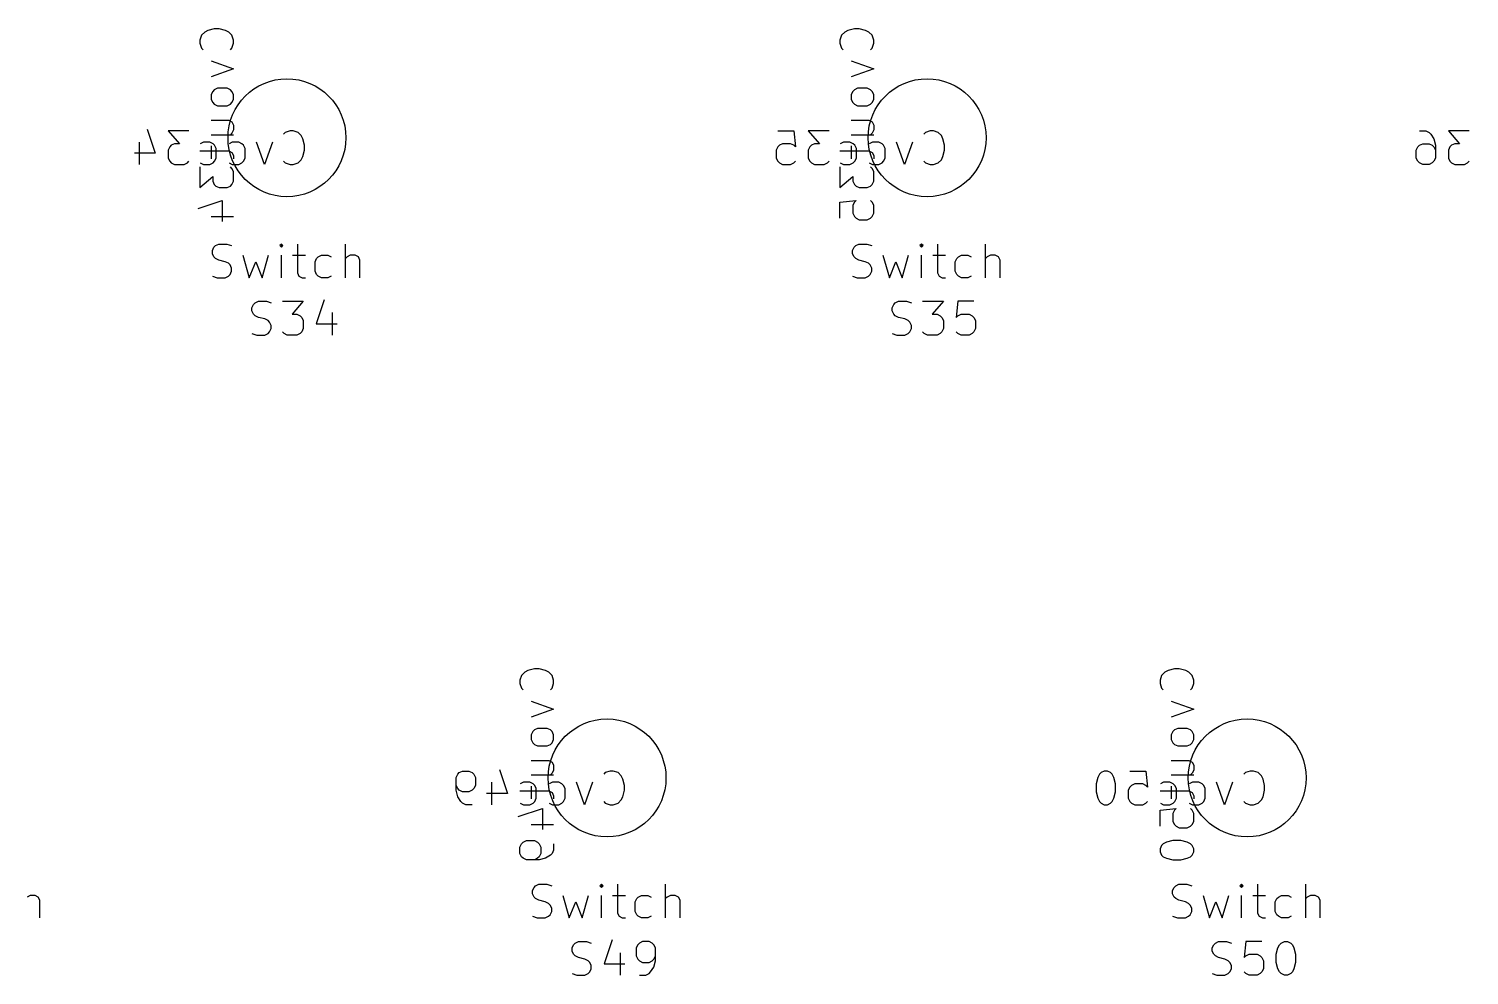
# Model space of a CAD drawing. Extents: x -8 to 301, y -173 to 11.
# Drawn here: x 82.59 to 125.34, y -67.35 to -39.27 of the extents above; entities that cross this region are included whole.
import ezdxf

# ---------------------------------------------------------------- set-up
doc = ezdxf.new("R2010")
doc.units = 0
doc.layers.add('BLACK', color=7, linetype='CONTINUOUS')

msp = doc.modelspace()

# ---------------------------------------------------------------- linework, layer by layer
at = {"layer": 'BLACK', "linetype": 'CONTINUOUS'}
for p, q in [((87.902914, -39.314284), (87.807676, -39.361903)), ((88.09339, -39.266665), (87.902914, -39.314284)), ((88.236247, -39.266665), (88.09339, -39.266665)), ((88.426723, -39.314284), (88.236247, -39.266665)), ((88.521961, -39.361903), (88.426723, -39.314284)), ((106.902914, -39.314284), (106.807676, -39.361903)), ((107.09339, -39.266665), (106.902914, -39.314284)), ((107.236247, -39.266665), (107.09339, -39.266665)), ((107.426723, -39.314284), (107.236247, -39.266665)), ((107.521961, -39.361903), (107.426723, -39.314284)), ((87.712438, -39.457141), (87.664819, -39.599998)), ((87.664819, -39.599998), (87.664819, -39.695236)), ((87.664819, -39.695236), (87.712438, -39.838093)), ((87.807676, -39.361903), (87.712438, -39.457141)), ((88.6172, -39.457141), (88.521961, -39.361903)), ((88.664819, -39.599998), (88.6172, -39.457141)), ((88.6172, -39.838093), (88.664819, -39.695236)), ((88.664819, -39.695236), (88.664819, -39.599998)), ((106.712438, -39.457141), (106.664819, -39.599998)), ((106.664819, -39.599998), (106.664819, -39.695236)), ((106.664819, -39.695236), (106.712438, -39.838093)), ((106.807676, -39.361903), (106.712438, -39.457141)), ((107.6172, -39.457141), (107.521961, -39.361903)), ((107.664819, -39.599998), (107.6172, -39.457141)), ((107.6172, -39.838093), (107.664819, -39.695236)), ((107.664819, -39.695236), (107.664819, -39.599998)), ((87.712438, -39.838093), (87.760057, -39.885712)), ((88.56958, -39.885712), (88.6172, -39.838093)), ((106.712438, -39.838093), (106.760057, -39.885712)), ((107.56958, -39.885712), (107.6172, -39.838093)), ((87.998152, -40.219046), (88.664819, -40.457141)), ((88.664819, -40.457141), (87.998152, -40.695236)), ((106.998152, -40.219046), (107.664819, -40.457141)), ((107.664819, -40.457141), (106.998152, -40.695236)), ((88.188628, -41.02857), (88.09339, -41.076189)), ((88.474342, -41.02857), (88.188628, -41.02857)), ((88.56958, -41.076189), (88.474342, -41.02857)), ((107.188628, -41.02857), (107.09339, -41.076189)), ((107.474342, -41.02857), (107.188628, -41.02857)), ((107.56958, -41.076189), (107.474342, -41.02857)), ((88.045771, -41.123808), (87.998152, -41.219046)), ((87.998152, -41.219046), (87.998152, -41.361903)), ((87.998152, -41.361903), (88.045771, -41.457141)), ((88.09339, -41.076189), (88.045771, -41.123808)), ((88.045771, -41.457141), (88.09339, -41.50476)), ((88.6172, -41.123808), (88.56958, -41.076189)), ((88.56958, -41.50476), (88.6172, -41.457141)), ((88.664819, -41.219046), (88.6172, -41.123808)), ((88.6172, -41.457141), (88.664819, -41.361903)), ((88.664819, -41.361903), (88.664819, -41.219046)), ((107.045771, -41.123808), (106.998152, -41.219046)), ((106.998152, -41.219046), (106.998152, -41.361903)), ((106.998152, -41.361903), (107.045771, -41.457141)), ((107.09339, -41.076189), (107.045771, -41.123808)), ((107.045771, -41.457141), (107.09339, -41.50476)), ((107.6172, -41.123808), (107.56958, -41.076189)), ((107.56958, -41.50476), (107.6172, -41.457141)), ((107.664819, -41.219046), (107.6172, -41.123808)), ((107.6172, -41.457141), (107.664819, -41.361903)), ((107.664819, -41.361903), (107.664819, -41.219046)), ((88.09339, -41.50476), (88.188628, -41.552379)), ((88.188628, -41.552379), (88.474342, -41.552379)), ((88.474342, -41.552379), (88.56958, -41.50476)), ((107.09339, -41.50476), (107.188628, -41.552379)), ((107.188628, -41.552379), (107.474342, -41.552379)), ((107.474342, -41.552379), (107.56958, -41.50476)), ((86.103332, -42.2472), (86.341427, -42.961485)), ((87.341427, -42.294819), (86.72238, -42.294819)), ((86.72238, -42.294819), (87.055713, -42.675771)), ((87.998152, -41.980951), (88.521961, -41.980951)), ((88.521961, -41.980951), (88.6172, -42.02857)), ((88.6172, -42.02857), (88.664819, -42.123808)), ((88.664819, -42.266665), (88.6172, -42.361903)), ((88.664819, -42.123808), (88.664819, -42.266665)), ((90.341428, -42.294819), (90.198571, -42.342438)), ((90.436666, -42.294819), (90.341428, -42.294819)), ((90.579523, -42.342438), (90.436666, -42.294819)), ((104.817618, -42.294819), (105.293808, -42.294819)), ((105.293808, -42.294819), (105.341427, -42.771009)), ((106.341427, -42.294819), (105.72238, -42.294819)), ((105.72238, -42.294819), (106.055713, -42.675771)), ((106.998152, -41.980951), (107.521961, -41.980951)), ((107.521961, -41.980951), (107.6172, -42.02857)), ((107.6172, -42.02857), (107.664819, -42.123808)), ((107.664819, -42.266665), (107.6172, -42.361903)), ((107.664819, -42.123808), (107.664819, -42.266665)), ((109.341428, -42.294819), (109.198571, -42.342438)), ((109.436666, -42.294819), (109.341428, -42.294819)), ((109.579523, -42.342438), (109.436666, -42.294819)), ((123.865237, -42.294819), (124.055713, -42.294819)), ((124.055713, -42.294819), (124.150951, -42.342438)), ((125.341427, -42.294819), (124.72238, -42.294819)), ((124.72238, -42.294819), (125.055713, -42.675771)), ((85.865237, -42.628152), (85.865237, -43.294819)), ((86.817618, -42.72339), (86.769999, -42.771009)), ((86.912856, -42.675771), (86.817618, -42.72339)), ((87.055713, -42.675771), (86.912856, -42.675771)), ((87.769999, -42.628152), (87.674761, -42.675771)), ((87.960475, -42.628152), (87.769999, -42.628152)), ((88.055713, -42.675771), (87.960475, -42.628152)), ((87.998152, -42.409522), (88.664819, -42.409522)), ((87.998152, -42.742856), (87.998152, -43.123808)), ((88.103332, -42.72339), (88.055713, -42.675771)), ((88.150951, -42.818628), (88.103332, -42.72339)), ((88.627142, -42.628152), (88.531904, -42.675771)), ((88.6172, -42.361903), (88.56958, -42.409522)), ((88.817618, -42.628152), (88.627142, -42.628152)), ((88.912856, -42.675771), (88.817618, -42.628152)), ((88.960475, -42.72339), (88.912856, -42.675771)), ((89.008094, -42.818628), (88.960475, -42.72339)), ((89.579523, -43.294819), (89.341428, -42.628152)), ((89.817618, -42.628152), (89.579523, -43.294819)), ((90.198571, -42.342438), (90.150952, -42.390057)), ((90.674761, -42.437676), (90.579523, -42.342438)), ((90.72238, -42.532914), (90.674761, -42.437676)), ((90.769999, -42.72339), (90.72238, -42.532914)), ((90.769999, -42.866247), (90.769999, -42.72339)), ((104.865237, -42.72339), (104.817618, -42.771009)), ((104.960475, -42.675771), (104.865237, -42.72339)), ((105.19857, -42.675771), (104.960475, -42.675771)), ((105.293808, -42.72339), (105.19857, -42.675771)), ((105.341427, -42.771009), (105.293808, -42.72339)), ((105.817618, -42.72339), (105.769999, -42.771009)), ((105.912856, -42.675771), (105.817618, -42.72339)), ((106.055713, -42.675771), (105.912856, -42.675771)), ((106.769999, -42.628152), (106.674761, -42.675771)), ((106.960475, -42.628152), (106.769999, -42.628152)), ((107.055713, -42.675771), (106.960475, -42.628152)), ((106.998152, -42.409522), (107.664819, -42.409522)), ((106.998152, -42.742856), (106.998152, -43.123808)), ((107.103332, -42.72339), (107.055713, -42.675771)), ((107.150951, -42.818628), (107.103332, -42.72339)), ((107.627142, -42.628152), (107.531904, -42.675771)), ((107.6172, -42.361903), (107.56958, -42.409522)), ((107.817618, -42.628152), (107.627142, -42.628152)), ((107.912856, -42.675771), (107.817618, -42.628152)), ((107.960475, -42.72339), (107.912856, -42.675771)), ((108.008094, -42.818628), (107.960475, -42.72339)), ((108.579523, -43.294819), (108.341428, -42.628152)), ((108.817618, -42.628152), (108.579523, -43.294819)), ((109.198571, -42.342438), (109.150952, -42.390057)), ((109.674761, -42.437676), (109.579523, -42.342438)), ((109.72238, -42.532914), (109.674761, -42.437676)), ((109.769999, -42.72339), (109.72238, -42.532914)), ((109.769999, -42.866247), (109.769999, -42.72339)), ((123.817618, -42.771009), (123.865237, -42.72339)), ((123.865237, -42.72339), (123.960475, -42.675771)), ((123.960475, -42.675771), (124.150951, -42.675771)), ((124.150951, -42.342438), (124.19857, -42.390057)), ((124.150951, -42.675771), (124.246189, -42.72339)), ((124.19857, -42.390057), (124.293808, -42.532914)), ((124.246189, -42.72339), (124.293808, -42.771009)), ((124.293808, -42.532914), (124.341427, -42.72339)), ((124.341427, -42.72339), (124.341427, -43.104342)), ((124.817618, -42.72339), (124.769999, -42.771009)), ((124.912856, -42.675771), (124.817618, -42.72339)), ((125.055713, -42.675771), (124.912856, -42.675771)), ((86.341427, -42.961485), (85.72238, -42.961485)), ((86.769999, -42.771009), (86.72238, -42.866247)), ((86.72238, -42.866247), (86.72238, -43.104342)), ((86.72238, -43.104342), (86.769999, -43.19958)), ((87.664819, -42.885713), (88.521961, -42.885713)), ((88.103332, -43.19958), (88.150951, -43.104342)), ((88.150951, -43.104342), (88.150951, -42.818628)), ((88.521961, -42.885713), (88.6172, -42.933332)), ((88.6172, -42.933332), (88.664819, -43.02857)), ((88.664819, -43.02857), (88.664819, -43.123808)), ((88.960475, -43.19958), (89.008094, -43.104342)), ((89.008094, -43.104342), (89.008094, -42.818628)), ((90.579523, -43.2472), (90.674761, -43.151961)), ((90.674761, -43.151961), (90.72238, -43.056723)), ((90.72238, -43.056723), (90.769999, -42.866247)), ((104.817618, -42.771009), (104.769999, -42.866247)), ((104.769999, -42.866247), (104.769999, -43.104342)), ((104.769999, -43.104342), (104.817618, -43.19958)), ((105.769999, -42.771009), (105.72238, -42.866247)), ((105.72238, -42.866247), (105.72238, -43.104342)), ((105.72238, -43.104342), (105.769999, -43.19958)), ((106.664819, -42.885713), (107.521961, -42.885713)), ((107.103332, -43.19958), (107.150951, -43.104342)), ((107.150951, -43.104342), (107.150951, -42.818628)), ((107.521961, -42.885713), (107.6172, -42.933332)), ((107.6172, -42.933332), (107.664819, -43.02857)), ((107.664819, -43.02857), (107.664819, -43.123808)), ((107.960475, -43.19958), (108.008094, -43.104342)), ((108.008094, -43.104342), (108.008094, -42.818628)), ((109.579523, -43.2472), (109.674761, -43.151961)), ((109.674761, -43.151961), (109.72238, -43.056723)), ((109.72238, -43.056723), (109.769999, -42.866247)), ((123.769999, -42.866247), (123.817618, -42.771009)), ((123.769999, -43.104342), (123.769999, -42.866247)), ((123.817618, -43.19958), (123.769999, -43.104342)), ((124.293808, -42.771009), (124.341427, -42.866247)), ((124.341427, -43.104342), (124.293808, -43.19958)), ((124.769999, -42.771009), (124.72238, -42.866247)), ((124.72238, -42.866247), (124.72238, -43.104342)), ((124.72238, -43.104342), (124.769999, -43.19958)), ((86.769999, -43.19958), (86.817618, -43.2472)), ((86.817618, -43.2472), (86.912856, -43.294819)), ((86.912856, -43.294819), (87.19857, -43.294819)), ((87.19857, -43.294819), (87.293808, -43.2472)), ((87.293808, -43.2472), (87.341427, -43.19958)), ((87.664819, -43.361904), (87.664819, -43.980951)), ((87.674761, -43.2472), (87.769999, -43.294819)), ((87.769999, -43.294819), (87.960475, -43.294819)), ((87.960475, -43.294819), (88.055713, -43.2472)), ((88.055713, -43.2472), (88.103332, -43.19958)), ((88.531904, -43.2472), (88.627142, -43.294819)), ((88.6172, -43.409523), (88.56958, -43.361904)), ((88.664819, -43.504761), (88.6172, -43.409523)), ((88.627142, -43.294819), (88.817618, -43.294819)), ((88.664819, -43.790475), (88.664819, -43.504761)), ((88.817618, -43.294819), (88.912856, -43.2472)), ((88.912856, -43.2472), (88.960475, -43.19958)), ((90.150952, -43.19958), (90.198571, -43.2472)), ((90.198571, -43.2472), (90.341428, -43.294819)), ((90.341428, -43.294819), (90.436666, -43.294819)), ((90.436666, -43.294819), (90.579523, -43.2472)), ((104.817618, -43.19958), (104.865237, -43.2472)), ((104.865237, -43.2472), (104.960475, -43.294819)), ((104.960475, -43.294819), (105.19857, -43.294819)), ((105.19857, -43.294819), (105.293808, -43.2472)), ((105.293808, -43.2472), (105.341427, -43.19958)), ((105.769999, -43.19958), (105.817618, -43.2472)), ((105.817618, -43.2472), (105.912856, -43.294819)), ((105.912856, -43.294819), (106.19857, -43.294819)), ((106.19857, -43.294819), (106.293808, -43.2472)), ((106.293808, -43.2472), (106.341427, -43.19958)), ((106.664819, -43.361904), (106.664819, -43.980951)), ((106.674761, -43.2472), (106.769999, -43.294819)), ((106.769999, -43.294819), (106.960475, -43.294819)), ((106.960475, -43.294819), (107.055713, -43.2472)), ((107.055713, -43.2472), (107.103332, -43.19958)), ((107.531904, -43.2472), (107.627142, -43.294819)), ((107.6172, -43.409523), (107.56958, -43.361904)), ((107.664819, -43.504761), (107.6172, -43.409523)), ((107.627142, -43.294819), (107.817618, -43.294819)), ((107.664819, -43.790475), (107.664819, -43.504761)), ((107.817618, -43.294819), (107.912856, -43.2472)), ((107.912856, -43.2472), (107.960475, -43.19958)), ((109.150952, -43.19958), (109.198571, -43.2472)), ((109.198571, -43.2472), (109.341428, -43.294819)), ((109.341428, -43.294819), (109.436666, -43.294819)), ((109.436666, -43.294819), (109.579523, -43.2472)), ((123.865237, -43.2472), (123.817618, -43.19958)), ((123.960475, -43.294819), (123.865237, -43.2472)), ((124.150951, -43.294819), (123.960475, -43.294819)), ((124.246189, -43.2472), (124.150951, -43.294819)), ((124.293808, -43.19958), (124.246189, -43.2472)), ((124.769999, -43.19958), (124.817618, -43.2472)), ((124.817618, -43.2472), (124.912856, -43.294819)), ((124.912856, -43.294819), (125.19857, -43.294819)), ((125.19857, -43.294819), (125.293808, -43.2472)), ((125.293808, -43.2472), (125.341427, -43.19958)), ((87.664819, -43.980951), (88.045771, -43.647618)), ((88.045771, -43.647618), (88.045771, -43.790475)), ((88.045771, -43.790475), (88.09339, -43.885713)), ((88.09339, -43.885713), (88.141009, -43.933332)), ((88.141009, -43.933332), (88.236247, -43.980951)), ((88.236247, -43.980951), (88.474342, -43.980951)), ((88.474342, -43.980951), (88.56958, -43.933332)), ((88.56958, -43.933332), (88.6172, -43.885713)), ((88.6172, -43.885713), (88.664819, -43.790475)), ((106.664819, -43.980951), (107.045771, -43.647618)), ((107.045771, -43.647618), (107.045771, -43.790475)), ((107.045771, -43.790475), (107.09339, -43.885713)), ((107.09339, -43.885713), (107.141009, -43.933332)), ((107.141009, -43.933332), (107.236247, -43.980951)), ((107.236247, -43.980951), (107.474342, -43.980951)), ((107.474342, -43.980951), (107.56958, -43.933332)), ((107.56958, -43.933332), (107.6172, -43.885713)), ((107.6172, -43.885713), (107.664819, -43.790475)), ((87.6172, -44.599999), (88.331485, -44.361904)), ((88.331485, -44.361904), (88.331485, -44.980951)), ((106.664819, -44.409523), (107.141009, -44.361904)), ((106.664819, -44.885713), (106.664819, -44.409523)), ((107.09339, -44.409523), (107.045771, -44.504761)), ((107.141009, -44.361904), (107.09339, -44.409523)), ((107.6172, -44.409523), (107.56958, -44.361904)), ((107.664819, -44.504761), (107.6172, -44.409523)), ((87.998152, -44.838094), (88.664819, -44.838094)), ((107.045771, -44.504761), (107.045771, -44.742856)), ((107.045771, -44.742856), (107.09339, -44.838094)), ((107.09339, -44.838094), (107.141009, -44.885713)), ((107.141009, -44.885713), (107.236247, -44.933332)), ((107.474342, -44.933332), (107.56958, -44.885713)), ((107.56958, -44.885713), (107.6172, -44.838094)), ((107.6172, -44.838094), (107.664819, -44.742856)), ((107.664819, -44.742856), (107.664819, -44.504761)), ((107.236247, -44.933332), (107.474342, -44.933332)), ((88.083333, -45.750057), (88.130952, -45.702438)), ((88.130952, -45.702438), (88.22619, -45.654819)), ((88.22619, -45.654819), (88.464285, -45.654819)), ((88.464285, -45.654819), (88.607142, -45.702438)), ((90.083333, -45.654819), (90.035714, -45.702438)), ((90.035714, -45.702438), (90.083333, -45.750057)), ((90.130952, -45.702438), (90.083333, -45.654819)), ((90.083333, -45.654819), (90.083333, -45.750057)), ((90.083333, -45.750057), (90.130952, -45.702438)), ((90.559523, -45.654819), (90.559523, -46.511961)), ((91.988095, -46.654819), (91.988095, -45.654819)), ((107.083333, -45.750057), (107.130952, -45.702438)), ((107.130952, -45.702438), (107.22619, -45.654819)), ((107.22619, -45.654819), (107.464285, -45.654819)), ((107.464285, -45.654819), (107.607142, -45.702438)), ((109.083333, -45.654819), (109.035714, -45.702438)), ((109.035714, -45.702438), (109.083333, -45.750057)), ((109.130952, -45.702438), (109.083333, -45.654819)), ((109.083333, -45.654819), (109.083333, -45.750057)), ((109.083333, -45.750057), (109.130952, -45.702438)), ((109.559523, -45.654819), (109.559523, -46.511961)), ((110.988095, -46.654819), (110.988095, -45.654819)), ((88.035714, -45.845295), (88.083333, -45.750057)), ((88.035714, -45.940533), (88.035714, -45.845295)), ((88.083333, -46.035771), (88.035714, -45.940533)), ((88.130952, -46.08339), (88.083333, -46.035771)), ((88.22619, -46.131009), (88.130952, -46.08339)), ((88.416666, -46.178628), (88.22619, -46.131009)), ((88.940476, -45.988152), (89.130952, -46.654819)), ((89.511904, -46.654819), (89.70238, -45.988152)), ((90.083333, -46.654819), (90.083333, -45.988152)), ((90.416666, -45.988152), (90.797618, -45.988152)), ((91.083333, -46.178628), (91.130952, -46.08339)), ((91.130952, -46.08339), (91.178571, -46.035771)), ((91.178571, -46.035771), (91.273809, -45.988152)), ((91.273809, -45.988152), (91.464285, -45.988152)), ((91.464285, -45.988152), (91.559523, -46.035771)), ((92.035714, -46.035771), (91.988095, -46.08339)), ((92.130952, -45.988152), (92.035714, -46.035771)), ((92.273809, -45.988152), (92.130952, -45.988152)), ((92.369047, -46.035771), (92.273809, -45.988152)), ((92.416666, -46.131009), (92.369047, -46.035771)), ((92.416666, -46.654819), (92.416666, -46.131009)), ((107.035714, -45.845295), (107.083333, -45.750057)), ((107.035714, -45.940533), (107.035714, -45.845295)), ((107.083333, -46.035771), (107.035714, -45.940533)), ((107.130952, -46.08339), (107.083333, -46.035771)), ((107.22619, -46.131009), (107.130952, -46.08339)), ((107.416666, -46.178628), (107.22619, -46.131009)), ((107.940476, -45.988152), (108.130952, -46.654819)), ((108.511904, -46.654819), (108.70238, -45.988152)), ((109.083333, -46.654819), (109.083333, -45.988152)), ((109.416666, -45.988152), (109.797618, -45.988152)), ((110.083333, -46.178628), (110.130952, -46.08339)), ((110.130952, -46.08339), (110.178571, -46.035771)), ((110.178571, -46.035771), (110.273809, -45.988152)), ((110.273809, -45.988152), (110.464285, -45.988152)), ((110.464285, -45.988152), (110.559523, -46.035771)), ((111.035714, -46.035771), (110.988095, -46.08339)), ((111.130952, -45.988152), (111.035714, -46.035771)), ((111.273809, -45.988152), (111.130952, -45.988152)), ((111.369047, -46.035771), (111.273809, -45.988152)), ((111.416666, -46.131009), (111.369047, -46.035771)), ((111.416666, -46.654819), (111.416666, -46.131009)), ((88.511904, -46.226247), (88.416666, -46.178628)), ((88.559523, -46.273866), (88.511904, -46.226247)), ((88.511904, -46.6072), (88.559523, -46.55958)), ((88.607142, -46.369104), (88.559523, -46.273866)), ((88.559523, -46.55958), (88.607142, -46.464342)), ((88.607142, -46.464342), (88.607142, -46.369104)), ((89.130952, -46.654819), (89.321428, -46.178628)), ((89.321428, -46.178628), (89.511904, -46.654819)), ((90.559523, -46.511961), (90.607142, -46.6072)), ((91.083333, -46.464342), (91.083333, -46.178628)), ((91.130952, -46.55958), (91.083333, -46.464342)), ((91.178571, -46.6072), (91.130952, -46.55958)), ((107.511904, -46.226247), (107.416666, -46.178628)), ((107.559523, -46.273866), (107.511904, -46.226247)), ((107.511904, -46.6072), (107.559523, -46.55958)), ((107.607142, -46.369104), (107.559523, -46.273866)), ((107.559523, -46.55958), (107.607142, -46.464342)), ((107.607142, -46.464342), (107.607142, -46.369104)), ((108.130952, -46.654819), (108.321428, -46.178628)), ((108.321428, -46.178628), (108.511904, -46.654819)), ((109.559523, -46.511961), (109.607142, -46.6072)), ((110.083333, -46.464342), (110.083333, -46.178628)), ((110.130952, -46.55958), (110.083333, -46.464342)), ((110.178571, -46.6072), (110.130952, -46.55958)), ((88.035714, -46.6072), (88.178571, -46.654819)), ((88.178571, -46.654819), (88.416666, -46.654819)), ((88.416666, -46.654819), (88.511904, -46.6072)), ((90.607142, -46.6072), (90.70238, -46.654819)), ((90.70238, -46.654819), (90.797618, -46.654819)), ((91.273809, -46.654819), (91.178571, -46.6072)), ((91.464285, -46.654819), (91.273809, -46.654819)), ((91.559523, -46.6072), (91.464285, -46.654819)), ((107.035714, -46.6072), (107.178571, -46.654819)), ((107.178571, -46.654819), (107.416666, -46.654819)), ((107.416666, -46.654819), (107.511904, -46.6072)), ((109.607142, -46.6072), (109.70238, -46.654819)), ((109.70238, -46.654819), (109.797618, -46.654819)), ((110.273809, -46.654819), (110.178571, -46.6072)), ((110.464285, -46.654819), (110.273809, -46.654819)), ((110.559523, -46.6072), (110.464285, -46.654819)), ((89.211905, -47.545295), (89.259524, -47.450057)), ((89.259524, -47.450057), (89.307143, -47.402438)), ((89.307143, -47.402438), (89.402381, -47.354819)), ((89.402381, -47.354819), (89.640476, -47.354819)), ((89.640476, -47.354819), (89.783333, -47.402438)), ((90.116667, -47.354819), (90.735714, -47.354819)), ((90.735714, -47.354819), (90.402381, -47.735771)), ((91.354762, -47.3072), (91.116667, -48.021485)), ((108.211905, -47.545295), (108.259524, -47.450057)), ((108.259524, -47.450057), (108.307143, -47.402438)), ((108.307143, -47.402438), (108.402381, -47.354819)), ((108.402381, -47.354819), (108.640476, -47.354819)), ((108.640476, -47.354819), (108.783333, -47.402438)), ((109.116667, -47.354819), (109.735714, -47.354819)), ((109.735714, -47.354819), (109.402381, -47.735771)), ((110.164286, -47.354819), (110.116667, -47.831009)), ((110.640476, -47.354819), (110.164286, -47.354819)), ((89.211905, -47.640533), (89.211905, -47.545295)), ((89.259524, -47.735771), (89.211905, -47.640533)), ((89.307143, -47.78339), (89.259524, -47.735771)), ((89.402381, -47.831009), (89.307143, -47.78339)), ((89.592857, -47.878628), (89.402381, -47.831009)), ((89.688095, -47.926247), (89.592857, -47.878628)), ((90.402381, -47.735771), (90.545238, -47.735771)), ((90.545238, -47.735771), (90.640476, -47.78339)), ((90.640476, -47.78339), (90.688095, -47.831009)), ((90.688095, -47.831009), (90.735714, -47.926247)), ((91.592857, -47.688152), (91.592857, -48.354819)), ((108.211905, -47.640533), (108.211905, -47.545295)), ((108.259524, -47.735771), (108.211905, -47.640533)), ((108.307143, -47.78339), (108.259524, -47.735771)), ((108.402381, -47.831009), (108.307143, -47.78339)), ((108.592857, -47.878628), (108.402381, -47.831009)), ((108.688095, -47.926247), (108.592857, -47.878628)), ((109.402381, -47.735771), (109.545238, -47.735771)), ((109.545238, -47.735771), (109.640476, -47.78339)), ((109.640476, -47.78339), (109.688095, -47.831009)), ((109.688095, -47.831009), (109.735714, -47.926247)), ((110.116667, -47.831009), (110.164286, -47.78339)), ((110.164286, -47.78339), (110.259524, -47.735771)), ((110.259524, -47.735771), (110.497619, -47.735771)), ((110.497619, -47.735771), (110.592857, -47.78339)), ((110.592857, -47.78339), (110.640476, -47.831009)), ((110.640476, -47.831009), (110.688095, -47.926247)), ((89.211905, -48.3072), (89.354762, -48.354819)), ((89.592857, -48.354819), (89.688095, -48.3072)), ((89.735714, -47.973866), (89.688095, -47.926247)), ((89.688095, -48.3072), (89.735714, -48.25958)), ((89.783333, -48.069104), (89.735714, -47.973866)), ((89.735714, -48.25958), (89.783333, -48.164342)), ((89.783333, -48.164342), (89.783333, -48.069104)), ((90.164286, -48.3072), (90.116667, -48.25958)), ((90.259524, -48.354819), (90.164286, -48.3072)), ((90.640476, -48.3072), (90.545238, -48.354819)), ((90.688095, -48.25958), (90.640476, -48.3072)), ((90.735714, -48.164342), (90.688095, -48.25958)), ((90.735714, -47.926247), (90.735714, -48.164342)), ((91.116667, -48.021485), (91.735714, -48.021485)), ((108.211905, -48.3072), (108.354762, -48.354819)), ((108.592857, -48.354819), (108.688095, -48.3072)), ((108.735714, -47.973866), (108.688095, -47.926247)), ((108.688095, -48.3072), (108.735714, -48.25958)), ((108.783333, -48.069104), (108.735714, -47.973866)), ((108.735714, -48.25958), (108.783333, -48.164342)), ((108.783333, -48.164342), (108.783333, -48.069104)), ((109.164286, -48.3072), (109.116667, -48.25958)), ((109.259524, -48.354819), (109.164286, -48.3072)), ((109.640476, -48.3072), (109.545238, -48.354819)), ((109.688095, -48.25958), (109.640476, -48.3072)), ((109.735714, -48.164342), (109.688095, -48.25958)), ((109.735714, -47.926247), (109.735714, -48.164342)), ((110.164286, -48.3072), (110.116667, -48.25958)), ((110.259524, -48.354819), (110.164286, -48.3072)), ((110.592857, -48.3072), (110.497619, -48.354819)), ((110.640476, -48.25958), (110.592857, -48.3072)), ((110.688095, -48.164342), (110.640476, -48.25958)), ((110.688095, -47.926247), (110.688095, -48.164342)), ((89.354762, -48.354819), (89.592857, -48.354819)), ((90.545238, -48.354819), (90.259524, -48.354819)), ((108.354762, -48.354819), (108.592857, -48.354819)), ((109.545238, -48.354819), (109.259524, -48.354819)), ((110.497619, -48.354819), (110.259524, -48.354819)), ((97.212438, -58.457141), (97.164819, -58.599998)), ((97.307676, -58.361903), (97.212438, -58.457141)), ((97.402914, -58.314284), (97.307676, -58.361903)), ((97.59339, -58.266665), (97.402914, -58.314284)), ((97.736247, -58.266665), (97.59339, -58.266665)), ((97.926723, -58.314284), (97.736247, -58.266665)), ((98.021961, -58.361903), (97.926723, -58.314284)), ((98.1172, -58.457141), (98.021961, -58.361903)), ((98.164819, -58.599998), (98.1172, -58.457141)), ((116.212438, -58.457141), (116.164819, -58.599998)), ((116.307676, -58.361903), (116.212438, -58.457141)), ((116.402914, -58.314284), (116.307676, -58.361903)), ((116.59339, -58.266665), (116.402914, -58.314284)), ((116.736247, -58.266665), (116.59339, -58.266665)), ((116.926723, -58.314284), (116.736247, -58.266665)), ((117.021961, -58.361903), (116.926723, -58.314284)), ((117.1172, -58.457141), (117.021961, -58.361903)), ((117.164819, -58.599998), (117.1172, -58.457141)), ((97.164819, -58.599998), (97.164819, -58.695236)), ((97.164819, -58.695236), (97.212438, -58.838093)), ((97.212438, -58.838093), (97.260057, -58.885712)), ((98.06958, -58.885712), (98.1172, -58.838093)), ((98.1172, -58.838093), (98.164819, -58.695236)), ((98.164819, -58.695236), (98.164819, -58.599998)), ((116.164819, -58.599998), (116.164819, -58.695236)), ((116.164819, -58.695236), (116.212438, -58.838093)), ((116.212438, -58.838093), (116.260057, -58.885712)), ((117.06958, -58.885712), (117.1172, -58.838093)), ((117.1172, -58.838093), (117.164819, -58.695236)), ((117.164819, -58.695236), (117.164819, -58.599998)), ((97.498152, -59.219046), (98.164819, -59.457141)), ((116.498152, -59.219046), (117.164819, -59.457141)), ((98.164819, -59.457141), (97.498152, -59.695236)), ((117.164819, -59.457141), (116.498152, -59.695236)), ((97.545771, -60.123808), (97.498152, -60.219046)), ((97.498152, -60.219046), (97.498152, -60.361903)), ((97.59339, -60.076189), (97.545771, -60.123808)), ((97.688628, -60.02857), (97.59339, -60.076189)), ((97.974342, -60.02857), (97.688628, -60.02857)), ((98.06958, -60.076189), (97.974342, -60.02857)), ((98.1172, -60.123808), (98.06958, -60.076189)), ((98.164819, -60.219046), (98.1172, -60.123808)), ((98.164819, -60.361903), (98.164819, -60.219046)), ((116.545771, -60.123808), (116.498152, -60.219046)), ((116.498152, -60.219046), (116.498152, -60.361903)), ((116.59339, -60.076189), (116.545771, -60.123808)), ((116.688628, -60.02857), (116.59339, -60.076189)), ((116.974342, -60.02857), (116.688628, -60.02857)), ((117.06958, -60.076189), (116.974342, -60.02857)), ((117.1172, -60.123808), (117.06958, -60.076189)), ((117.164819, -60.219046), (117.1172, -60.123808)), ((117.164819, -60.361903), (117.164819, -60.219046)), ((97.498152, -60.361903), (97.545771, -60.457141)), ((97.545771, -60.457141), (97.59339, -60.50476)), ((97.59339, -60.50476), (97.688628, -60.552379)), ((97.688628, -60.552379), (97.974342, -60.552379)), ((97.974342, -60.552379), (98.06958, -60.50476)), ((98.06958, -60.50476), (98.1172, -60.457141)), ((98.1172, -60.457141), (98.164819, -60.361903)), ((116.498152, -60.361903), (116.545771, -60.457141)), ((116.545771, -60.457141), (116.59339, -60.50476)), ((116.59339, -60.50476), (116.688628, -60.552379)), ((116.688628, -60.552379), (116.974342, -60.552379)), ((116.974342, -60.552379), (117.06958, -60.50476)), ((117.06958, -60.50476), (117.1172, -60.457141)), ((117.1172, -60.457141), (117.164819, -60.361903)), ((97.498152, -60.980951), (98.021961, -60.980951)), ((98.021961, -60.980951), (98.1172, -61.02857)), ((98.1172, -61.02857), (98.164819, -61.123808)), ((98.164819, -61.123808), (98.164819, -61.266665)), ((116.498152, -60.980951), (117.021961, -60.980951)), ((117.021961, -60.980951), (117.1172, -61.02857)), ((117.1172, -61.02857), (117.164819, -61.123808)), ((117.164819, -61.123808), (117.164819, -61.266665)), ((95.269999, -61.485295), (95.317618, -61.390057)), ((95.269999, -61.866247), (95.269999, -61.485295)), ((95.317618, -61.390057), (95.365237, -61.342438)), ((95.365237, -61.342438), (95.460475, -61.294819)), ((95.460475, -61.294819), (95.650951, -61.294819)), ((95.650951, -61.294819), (95.746189, -61.342438)), ((95.746189, -61.342438), (95.793808, -61.390057)), ((95.793808, -61.390057), (95.841427, -61.485295)), ((95.841427, -61.485295), (95.841427, -61.72339)), ((96.555713, -61.2472), (96.793808, -61.961485)), ((97.498152, -61.409522), (98.164819, -61.409522)), ((98.1172, -61.361903), (98.06958, -61.409522)), ((98.164819, -61.266665), (98.1172, -61.361903)), ((99.698571, -61.342438), (99.650952, -61.390057)), ((99.841428, -61.294819), (99.698571, -61.342438)), ((99.936666, -61.294819), (99.841428, -61.294819)), ((100.079523, -61.342438), (99.936666, -61.294819)), ((100.174761, -61.437676), (100.079523, -61.342438)), ((100.22238, -61.532914), (100.174761, -61.437676)), ((100.269999, -61.72339), (100.22238, -61.532914)), ((114.317618, -61.485295), (114.269999, -61.675771)), ((114.365237, -61.390057), (114.317618, -61.485295)), ((114.412856, -61.342438), (114.365237, -61.390057)), ((114.508094, -61.294819), (114.412856, -61.342438)), ((114.603332, -61.294819), (114.508094, -61.294819)), ((114.69857, -61.342438), (114.603332, -61.294819)), ((114.746189, -61.390057), (114.69857, -61.342438)), ((114.793808, -61.485295), (114.746189, -61.390057)), ((114.841427, -61.675771), (114.793808, -61.485295)), ((115.269999, -61.294819), (115.746189, -61.294819)), ((115.746189, -61.294819), (115.793808, -61.771009)), ((116.498152, -61.409522), (117.164819, -61.409522)), ((117.1172, -61.361903), (117.06958, -61.409522)), ((117.164819, -61.266665), (117.1172, -61.361903)), ((118.698571, -61.342438), (118.650952, -61.390057)), ((118.841428, -61.294819), (118.698571, -61.342438)), ((118.936666, -61.294819), (118.841428, -61.294819)), ((119.079523, -61.342438), (118.936666, -61.294819)), ((119.174761, -61.437676), (119.079523, -61.342438)), ((119.22238, -61.532914), (119.174761, -61.437676)), ((119.269999, -61.72339), (119.22238, -61.532914)), ((95.317618, -61.818628), (95.269999, -61.72339)), ((95.317618, -62.056723), (95.269999, -61.866247)), ((95.365237, -61.866247), (95.317618, -61.818628)), ((95.460475, -61.913866), (95.365237, -61.866247)), ((95.650951, -61.913866), (95.460475, -61.913866)), ((95.746189, -61.866247), (95.650951, -61.913866)), ((95.793808, -61.818628), (95.746189, -61.866247)), ((95.841427, -61.72339), (95.793808, -61.818628)), ((96.793808, -61.961485), (96.174761, -61.961485)), ((96.317618, -61.628152), (96.317618, -62.294819)), ((97.164819, -61.885713), (98.021961, -61.885713)), ((97.269999, -61.628152), (97.174761, -61.675771)), ((97.460475, -61.628152), (97.269999, -61.628152)), ((97.555713, -61.675771), (97.460475, -61.628152)), ((97.498152, -61.742856), (97.498152, -62.123808)), ((97.603332, -61.72339), (97.555713, -61.675771)), ((97.650951, -61.818628), (97.603332, -61.72339)), ((97.650951, -62.104342), (97.650951, -61.818628)), ((98.021961, -61.885713), (98.1172, -61.933332)), ((98.127142, -61.628152), (98.031904, -61.675771)), ((98.1172, -61.933332), (98.164819, -62.02857)), ((98.317618, -61.628152), (98.127142, -61.628152)), ((98.412856, -61.675771), (98.317618, -61.628152)), ((98.460475, -61.72339), (98.412856, -61.675771)), ((98.508094, -61.818628), (98.460475, -61.72339)), ((98.508094, -62.104342), (98.508094, -61.818628)), ((99.079523, -62.294819), (98.841428, -61.628152)), ((99.317618, -61.628152), (99.079523, -62.294819)), ((100.22238, -62.056723), (100.269999, -61.866247)), ((100.269999, -61.866247), (100.269999, -61.72339)), ((114.269999, -61.675771), (114.269999, -61.913866)), ((114.269999, -61.913866), (114.317618, -62.104342)), ((114.793808, -62.104342), (114.841427, -61.913866)), ((114.841427, -61.913866), (114.841427, -61.675771)), ((115.269999, -61.771009), (115.22238, -61.866247)), ((115.22238, -61.866247), (115.22238, -62.104342)), ((115.317618, -61.72339), (115.269999, -61.771009)), ((115.412856, -61.675771), (115.317618, -61.72339)), ((115.650951, -61.675771), (115.412856, -61.675771)), ((115.746189, -61.72339), (115.650951, -61.675771)), ((115.793808, -61.771009), (115.746189, -61.72339)), ((116.164819, -61.885713), (117.021961, -61.885713)), ((116.269999, -61.628152), (116.174761, -61.675771)), ((116.460475, -61.628152), (116.269999, -61.628152)), ((116.555713, -61.675771), (116.460475, -61.628152)), ((116.498152, -61.742856), (116.498152, -62.123808)), ((116.603332, -61.72339), (116.555713, -61.675771)), ((116.650951, -61.818628), (116.603332, -61.72339)), ((116.650951, -62.104342), (116.650951, -61.818628)), ((117.021961, -61.885713), (117.1172, -61.933332)), ((117.127142, -61.628152), (117.031904, -61.675771)), ((117.1172, -61.933332), (117.164819, -62.02857)), ((117.317618, -61.628152), (117.127142, -61.628152)), ((117.412856, -61.675771), (117.317618, -61.628152)), ((117.460475, -61.72339), (117.412856, -61.675771)), ((117.508094, -61.818628), (117.460475, -61.72339)), ((117.508094, -62.104342), (117.508094, -61.818628)), ((118.079523, -62.294819), (117.841428, -61.628152)), ((118.317618, -61.628152), (118.079523, -62.294819)), ((119.22238, -62.056723), (119.269999, -61.866247)), ((119.269999, -61.866247), (119.269999, -61.72339)), ((95.412856, -62.19958), (95.317618, -62.056723)), ((95.460475, -62.2472), (95.412856, -62.19958)), ((95.555713, -62.294819), (95.460475, -62.2472)), ((95.746189, -62.294819), (95.555713, -62.294819)), ((97.1172, -62.647618), (97.831485, -62.409523)), ((97.174761, -62.2472), (97.269999, -62.294819)), ((97.269999, -62.294819), (97.460475, -62.294819)), ((97.460475, -62.294819), (97.555713, -62.2472)), ((97.555713, -62.2472), (97.603332, -62.19958)), ((97.603332, -62.19958), (97.650951, -62.104342)), ((97.831485, -62.409523), (97.831485, -63.02857)), ((98.031904, -62.2472), (98.127142, -62.294819)), ((98.127142, -62.294819), (98.317618, -62.294819)), ((98.164819, -62.02857), (98.164819, -62.123808)), ((98.317618, -62.294819), (98.412856, -62.2472)), ((98.412856, -62.2472), (98.460475, -62.19958)), ((98.460475, -62.19958), (98.508094, -62.104342)), ((99.650952, -62.19958), (99.698571, -62.2472)), ((99.698571, -62.2472), (99.841428, -62.294819)), ((99.841428, -62.294819), (99.936666, -62.294819)), ((99.936666, -62.294819), (100.079523, -62.2472)), ((100.079523, -62.2472), (100.174761, -62.151961)), ((100.174761, -62.151961), (100.22238, -62.056723)), ((114.317618, -62.104342), (114.365237, -62.19958)), ((114.365237, -62.19958), (114.412856, -62.2472)), ((114.412856, -62.2472), (114.508094, -62.294819)), ((114.508094, -62.294819), (114.603332, -62.294819)), ((114.603332, -62.294819), (114.69857, -62.2472)), ((114.69857, -62.2472), (114.746189, -62.19958)), ((114.746189, -62.19958), (114.793808, -62.104342)), ((115.22238, -62.104342), (115.269999, -62.19958)), ((115.269999, -62.19958), (115.317618, -62.2472)), ((115.317618, -62.2472), (115.412856, -62.294819)), ((115.412856, -62.294819), (115.650951, -62.294819)), ((115.650951, -62.294819), (115.746189, -62.2472)), ((115.746189, -62.2472), (115.793808, -62.19958)), ((116.164819, -62.457142), (116.641009, -62.409523)), ((116.174761, -62.2472), (116.269999, -62.294819)), ((116.269999, -62.294819), (116.460475, -62.294819)), ((116.460475, -62.294819), (116.555713, -62.2472)), ((116.555713, -62.2472), (116.603332, -62.19958)), ((116.641009, -62.409523), (116.59339, -62.457142)), ((116.603332, -62.19958), (116.650951, -62.104342)), ((117.031904, -62.2472), (117.127142, -62.294819)), ((117.1172, -62.457142), (117.06958, -62.409523)), ((117.127142, -62.294819), (117.317618, -62.294819)), ((117.164819, -62.02857), (117.164819, -62.123808)), ((117.317618, -62.294819), (117.412856, -62.2472)), ((117.412856, -62.2472), (117.460475, -62.19958)), ((117.460475, -62.19958), (117.508094, -62.104342)), ((118.650952, -62.19958), (118.698571, -62.2472)), ((118.698571, -62.2472), (118.841428, -62.294819)), ((118.841428, -62.294819), (118.936666, -62.294819)), ((118.936666, -62.294819), (119.079523, -62.2472)), ((119.079523, -62.2472), (119.174761, -62.151961)), ((119.174761, -62.151961), (119.22238, -62.056723)), ((116.164819, -62.933332), (116.164819, -62.457142)), ((116.59339, -62.457142), (116.545771, -62.55238)), ((116.545771, -62.55238), (116.545771, -62.790475)), ((116.545771, -62.790475), (116.59339, -62.885713)), ((117.164819, -62.55238), (117.1172, -62.457142)), ((117.1172, -62.885713), (117.164819, -62.790475)), ((117.164819, -62.790475), (117.164819, -62.55238)), ((97.498152, -62.885713), (98.164819, -62.885713)), ((116.59339, -62.885713), (116.641009, -62.933332)), ((116.641009, -62.933332), (116.736247, -62.980951)), ((116.736247, -62.980951), (116.974342, -62.980951)), ((116.974342, -62.980951), (117.06958, -62.933332)), ((117.06958, -62.933332), (117.1172, -62.885713)), ((97.164819, -63.55238), (97.212438, -63.457142)), ((97.164819, -63.742856), (97.164819, -63.55238)), ((97.212438, -63.457142), (97.260057, -63.409523)), ((97.260057, -63.409523), (97.355295, -63.361904)), ((97.355295, -63.361904), (97.59339, -63.361904)), ((97.59339, -63.361904), (97.688628, -63.409523)), ((97.688628, -63.409523), (97.736247, -63.457142)), ((97.736247, -63.457142), (97.783866, -63.55238)), ((97.783866, -63.55238), (97.783866, -63.742856)), ((98.164819, -63.647618), (98.1172, -63.742856)), ((98.164819, -63.457142), (98.164819, -63.647618)), ((116.212438, -63.504761), (116.164819, -63.599999)), ((116.164819, -63.599999), (116.164819, -63.695237)), ((116.164819, -63.695237), (116.212438, -63.790475)), ((116.260057, -63.457142), (116.212438, -63.504761)), ((116.355295, -63.409523), (116.260057, -63.457142)), ((116.545771, -63.361904), (116.355295, -63.409523)), ((116.783866, -63.361904), (116.545771, -63.361904)), ((116.974342, -63.409523), (116.783866, -63.361904)), ((117.06958, -63.457142), (116.974342, -63.409523)), ((117.1172, -63.504761), (117.06958, -63.457142)), ((117.164819, -63.599999), (117.1172, -63.504761)), ((117.1172, -63.790475), (117.164819, -63.695237)), ((117.164819, -63.695237), (117.164819, -63.599999)), ((97.212438, -63.838094), (97.164819, -63.742856)), ((97.260057, -63.885713), (97.212438, -63.838094)), ((97.355295, -63.933332), (97.260057, -63.885713)), ((97.736247, -63.933332), (97.355295, -63.933332)), ((97.688628, -63.885713), (97.59339, -63.933332)), ((97.736247, -63.838094), (97.688628, -63.885713)), ((97.783866, -63.742856), (97.736247, -63.838094)), ((97.926723, -63.885713), (97.736247, -63.933332)), ((98.06958, -63.790475), (97.926723, -63.885713)), ((98.1172, -63.742856), (98.06958, -63.790475)), ((116.212438, -63.790475), (116.260057, -63.838094)), ((116.260057, -63.838094), (116.355295, -63.885713)), ((116.355295, -63.885713), (116.545771, -63.933332)), ((116.545771, -63.933332), (116.783866, -63.933332)), ((116.783866, -63.933332), (116.974342, -63.885713)), ((116.974342, -63.885713), (117.06958, -63.838094)), ((117.06958, -63.838094), (117.1172, -63.790475)), ((97.535714, -64.845295), (97.583333, -64.750057)), ((97.535714, -64.940533), (97.535714, -64.845295)), ((97.583333, -65.035771), (97.535714, -64.940533)), ((97.583333, -64.750057), (97.630952, -64.702438)), ((97.630952, -64.702438), (97.72619, -64.654819)), ((97.72619, -64.654819), (97.964285, -64.654819)), ((97.964285, -64.654819), (98.107142, -64.702438)), ((99.583333, -64.654819), (99.535714, -64.702438)), ((99.535714, -64.702438), (99.583333, -64.750057)), ((99.630952, -64.702438), (99.583333, -64.654819)), ((99.583333, -64.654819), (99.583333, -64.750057)), ((99.583333, -64.750057), (99.630952, -64.702438)), ((100.059523, -64.654819), (100.059523, -65.511961)), ((101.488095, -65.654819), (101.488095, -64.654819)), ((116.535714, -64.845295), (116.583333, -64.750057)), ((116.535714, -64.940533), (116.535714, -64.845295)), ((116.583333, -65.035771), (116.535714, -64.940533)), ((116.583333, -64.750057), (116.630952, -64.702438)), ((116.630952, -64.702438), (116.72619, -64.654819)), ((116.72619, -64.654819), (116.964285, -64.654819)), ((116.964285, -64.654819), (117.107142, -64.702438)), ((118.583333, -64.654819), (118.535714, -64.702438)), ((118.535714, -64.702438), (118.583333, -64.750057)), ((118.630952, -64.702438), (118.583333, -64.654819)), ((118.583333, -64.654819), (118.583333, -64.750057)), ((118.583333, -64.750057), (118.630952, -64.702438)), ((119.059523, -64.654819), (119.059523, -65.511961)), ((120.488095, -65.654819), (120.488095, -64.654819)), ((82.630952, -64.988152), (82.535714, -65.035771)), ((82.773809, -64.988152), (82.630952, -64.988152)), ((82.869047, -65.035771), (82.773809, -64.988152)), ((82.916666, -65.131009), (82.869047, -65.035771)), ((82.916666, -65.654819), (82.916666, -65.131009)), ((97.630952, -65.08339), (97.583333, -65.035771)), ((97.72619, -65.131009), (97.630952, -65.08339)), ((97.916666, -65.178628), (97.72619, -65.131009)), ((98.011904, -65.226247), (97.916666, -65.178628)), ((98.059523, -65.273866), (98.011904, -65.226247)), ((98.107142, -65.369104), (98.059523, -65.273866)), ((98.107142, -65.464342), (98.107142, -65.369104)), ((98.440476, -64.988152), (98.630952, -65.654819)), ((98.630952, -65.654819), (98.821428, -65.178628)), ((98.821428, -65.178628), (99.011904, -65.654819)), ((99.011904, -65.654819), (99.20238, -64.988152)), ((99.583333, -65.654819), (99.583333, -64.988152)), ((99.916666, -64.988152), (100.297618, -64.988152)), ((100.583333, -65.178628), (100.630952, -65.08339)), ((100.583333, -65.464342), (100.583333, -65.178628)), ((100.630952, -65.08339), (100.678571, -65.035771)), ((100.678571, -65.035771), (100.773809, -64.988152)), ((100.773809, -64.988152), (100.964285, -64.988152)), ((100.964285, -64.988152), (101.059523, -65.035771)), ((101.535714, -65.035771), (101.488095, -65.08339)), ((101.630952, -64.988152), (101.535714, -65.035771)), ((101.773809, -64.988152), (101.630952, -64.988152)), ((101.869047, -65.035771), (101.773809, -64.988152)), ((101.916666, -65.131009), (101.869047, -65.035771)), ((101.916666, -65.654819), (101.916666, -65.131009)), ((116.630952, -65.08339), (116.583333, -65.035771)), ((116.72619, -65.131009), (116.630952, -65.08339)), ((116.916666, -65.178628), (116.72619, -65.131009)), ((117.011904, -65.226247), (116.916666, -65.178628)), ((117.059523, -65.273866), (117.011904, -65.226247)), ((117.107142, -65.369104), (117.059523, -65.273866)), ((117.107142, -65.464342), (117.107142, -65.369104)), ((117.440476, -64.988152), (117.630952, -65.654819)), ((117.630952, -65.654819), (117.821428, -65.178628)), ((117.821428, -65.178628), (118.011904, -65.654819)), ((118.011904, -65.654819), (118.20238, -64.988152)), ((118.583333, -65.654819), (118.583333, -64.988152)), ((118.916666, -64.988152), (119.297618, -64.988152)), ((119.583333, -65.178628), (119.630952, -65.08339)), ((119.583333, -65.464342), (119.583333, -65.178628)), ((119.630952, -65.08339), (119.678571, -65.035771)), ((119.678571, -65.035771), (119.773809, -64.988152)), ((119.773809, -64.988152), (119.964285, -64.988152)), ((119.964285, -64.988152), (120.059523, -65.035771)), ((120.535714, -65.035771), (120.488095, -65.08339)), ((120.630952, -64.988152), (120.535714, -65.035771)), ((120.773809, -64.988152), (120.630952, -64.988152)), ((120.869047, -65.035771), (120.773809, -64.988152)), ((120.916666, -65.131009), (120.869047, -65.035771)), ((120.916666, -65.654819), (120.916666, -65.131009)), ((97.535714, -65.6072), (97.678571, -65.654819)), ((97.678571, -65.654819), (97.916666, -65.654819)), ((97.916666, -65.654819), (98.011904, -65.6072)), ((98.011904, -65.6072), (98.059523, -65.55958)), ((98.059523, -65.55958), (98.107142, -65.464342)), ((100.059523, -65.511961), (100.107142, -65.6072)), ((100.107142, -65.6072), (100.20238, -65.654819)), ((100.20238, -65.654819), (100.297618, -65.654819)), ((100.630952, -65.55958), (100.583333, -65.464342)), ((100.678571, -65.6072), (100.630952, -65.55958)), ((100.773809, -65.654819), (100.678571, -65.6072)), ((100.964285, -65.654819), (100.773809, -65.654819)), ((101.059523, -65.6072), (100.964285, -65.654819)), ((116.535714, -65.6072), (116.678571, -65.654819)), ((116.678571, -65.654819), (116.916666, -65.654819)), ((116.916666, -65.654819), (117.011904, -65.6072)), ((117.011904, -65.6072), (117.059523, -65.55958)), ((117.059523, -65.55958), (117.107142, -65.464342)), ((119.059523, -65.511961), (119.107142, -65.6072)), ((119.107142, -65.6072), (119.20238, -65.654819)), ((119.20238, -65.654819), (119.297618, -65.654819)), ((119.630952, -65.55958), (119.583333, -65.464342)), ((119.678571, -65.6072), (119.630952, -65.55958)), ((119.773809, -65.654819), (119.678571, -65.6072)), ((119.964285, -65.654819), (119.773809, -65.654819)), ((120.059523, -65.6072), (119.964285, -65.654819)), ((98.711905, -66.545295), (98.759524, -66.450057)), ((98.711905, -66.640533), (98.711905, -66.545295)), ((98.759524, -66.735771), (98.711905, -66.640533)), ((98.759524, -66.450057), (98.807143, -66.402438)), ((98.807143, -66.402438), (98.902381, -66.354819)), ((98.902381, -66.354819), (99.140476, -66.354819)), ((99.140476, -66.354819), (99.283333, -66.402438)), ((99.902381, -66.3072), (99.664286, -67.021485)), ((100.140476, -66.688152), (100.140476, -67.354819)), ((100.664286, -66.450057), (100.616667, -66.545295)), ((100.616667, -66.545295), (100.616667, -66.78339)), ((100.711905, -66.402438), (100.664286, -66.450057)), ((100.807143, -66.354819), (100.711905, -66.402438)), ((100.997619, -66.354819), (100.807143, -66.354819)), ((101.092857, -66.402438), (100.997619, -66.354819)), ((101.140476, -66.450057), (101.092857, -66.402438)), ((101.188095, -66.545295), (101.140476, -66.450057)), ((101.188095, -66.926247), (101.188095, -66.545295)), ((117.711905, -66.545295), (117.759524, -66.450057)), ((117.711905, -66.640533), (117.711905, -66.545295)), ((117.759524, -66.735771), (117.711905, -66.640533)), ((117.759524, -66.450057), (117.807143, -66.402438)), ((117.807143, -66.402438), (117.902381, -66.354819)), ((117.902381, -66.354819), (118.140476, -66.354819)), ((118.140476, -66.354819), (118.283333, -66.402438)), ((118.711905, -66.354819), (118.664286, -66.831009)), ((119.188095, -66.354819), (118.711905, -66.354819)), ((119.616667, -66.735771), (119.664286, -66.545295)), ((119.664286, -66.545295), (119.711905, -66.450057)), ((119.711905, -66.450057), (119.759524, -66.402438)), ((119.759524, -66.402438), (119.854762, -66.354819)), ((119.854762, -66.354819), (119.95, -66.354819)), ((119.95, -66.354819), (120.045238, -66.402438)), ((120.045238, -66.402438), (120.092857, -66.450057)), ((120.092857, -66.450057), (120.140476, -66.545295)), ((120.140476, -66.545295), (120.188095, -66.735771)), ((98.807143, -66.78339), (98.759524, -66.735771)), ((98.902381, -66.831009), (98.807143, -66.78339)), ((99.092857, -66.878628), (98.902381, -66.831009)), ((99.188095, -66.926247), (99.092857, -66.878628)), ((99.235714, -66.973866), (99.188095, -66.926247)), ((99.283333, -67.069104), (99.235714, -66.973866)), ((99.283333, -67.164342), (99.283333, -67.069104)), ((99.664286, -67.021485), (100.283333, -67.021485)), ((100.616667, -66.78339), (100.664286, -66.878628)), ((100.664286, -66.878628), (100.711905, -66.926247)), ((100.711905, -66.926247), (100.807143, -66.973866)), ((100.807143, -66.973866), (100.997619, -66.973866)), ((100.997619, -66.973866), (101.092857, -66.926247)), ((101.045238, -67.25958), (101.140476, -67.116723)), ((101.092857, -66.926247), (101.140476, -66.878628)), ((101.140476, -66.878628), (101.188095, -66.78339)), ((101.140476, -67.116723), (101.188095, -66.926247)), ((117.807143, -66.78339), (117.759524, -66.735771)), ((117.902381, -66.831009), (117.807143, -66.78339)), ((118.092857, -66.878628), (117.902381, -66.831009)), ((118.188095, -66.926247), (118.092857, -66.878628)), ((118.235714, -66.973866), (118.188095, -66.926247)), ((118.283333, -67.069104), (118.235714, -66.973866)), ((118.283333, -67.164342), (118.283333, -67.069104)), ((118.664286, -66.831009), (118.711905, -66.78339)), ((118.711905, -66.78339), (118.807143, -66.735771)), ((118.807143, -66.735771), (119.045238, -66.735771)), ((119.045238, -66.735771), (119.140476, -66.78339)), ((119.140476, -66.78339), (119.188095, -66.831009)), ((119.188095, -66.831009), (119.235714, -66.926247)), ((119.235714, -66.926247), (119.235714, -67.164342)), ((119.616667, -66.973866), (119.616667, -66.735771)), ((119.664286, -67.164342), (119.616667, -66.973866)), ((120.188095, -66.973866), (120.140476, -67.164342)), ((120.188095, -66.735771), (120.188095, -66.973866)), ((98.711905, -67.3072), (98.854762, -67.354819)), ((98.854762, -67.354819), (99.092857, -67.354819)), ((99.092857, -67.354819), (99.188095, -67.3072)), ((99.188095, -67.3072), (99.235714, -67.25958)), ((99.235714, -67.25958), (99.283333, -67.164342)), ((100.711905, -67.354819), (100.902381, -67.354819)), ((100.902381, -67.354819), (100.997619, -67.3072)), ((100.997619, -67.3072), (101.045238, -67.25958)), ((117.711905, -67.3072), (117.854762, -67.354819)), ((117.854762, -67.354819), (118.092857, -67.354819)), ((118.092857, -67.354819), (118.188095, -67.3072)), ((118.188095, -67.3072), (118.235714, -67.25958)), ((118.235714, -67.25958), (118.283333, -67.164342)), ((118.711905, -67.3072), (118.664286, -67.25958)), ((118.807143, -67.354819), (118.711905, -67.3072)), ((119.045238, -67.354819), (118.807143, -67.354819)), ((119.140476, -67.3072), (119.045238, -67.354819)), ((119.188095, -67.25958), (119.140476, -67.3072)), ((119.235714, -67.164342), (119.188095, -67.25958)), ((119.711905, -67.25958), (119.664286, -67.164342)), ((119.759524, -67.3072), (119.711905, -67.25958)), ((119.854762, -67.354819), (119.759524, -67.3072)), ((119.95, -67.354819), (119.854762, -67.354819)), ((120.045238, -67.3072), (119.95, -67.354819)), ((120.092857, -67.25958), (120.045238, -67.3072)), ((120.140476, -67.164342), (120.092857, -67.25958))]:
    msp.add_line(p, q, dxfattribs=at)
at = {"layer": 'BLACK'}
for centre in [(90.25, -42.5), (109.25, -42.5), (99.75, -61.5), (118.75, -61.5)]:
    msp.add_circle(centre, 1.75, dxfattribs=at)

doc.saveas('drawing.dxf')
